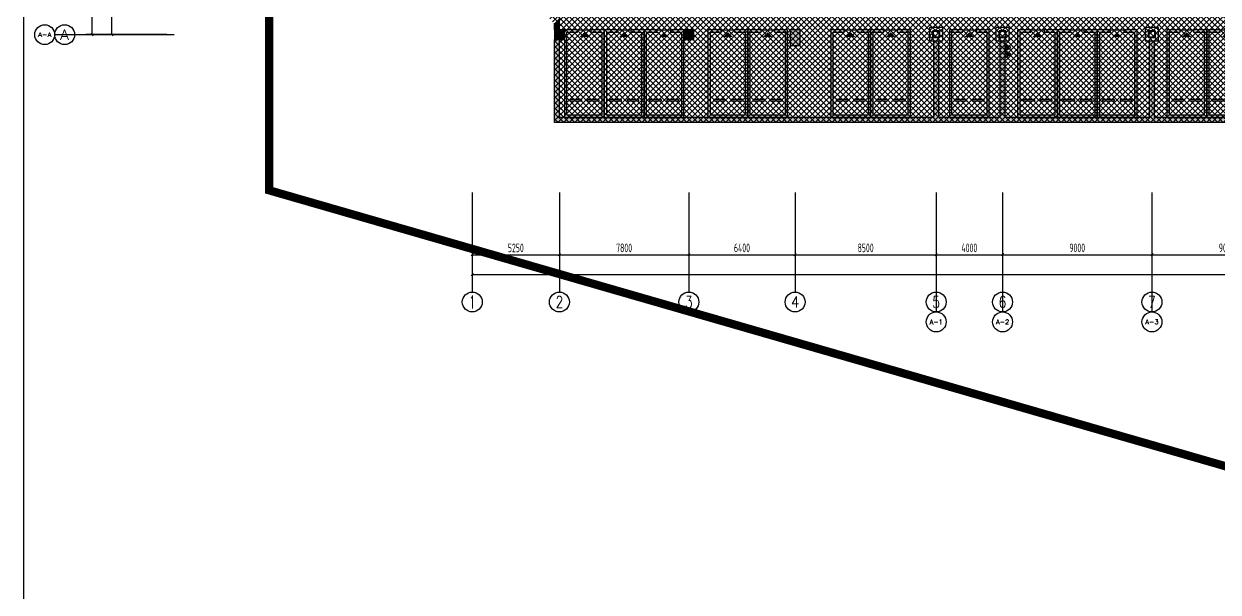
# Model space of a CAD drawing. Extents: x -2120532 to 1934524, y -1331911 to 424203.
# Drawn here: x -122172 to -50223, y -409848 to -375610 of the extents above; entities that cross this region are included whole.
import ezdxf
from ezdxf.enums import TextEntityAlignment as Align

# ---------------------------------------------------------------- set-up
doc = ezdxf.new("R2010")
doc.units = 0
doc.header["$LTSCALE"] = 10
doc.linetypes.add('ACAD_ISO05W100', pattern=[34, 24, -3, 0.5, -3, 0.5, -3])
for name, color, linetype in [('00-停车位', 67, 'Continuous'), ('A-COLUMN', 8, 'Continuous'), ('A-PUB_TITLE', 4, 'Continuous'), ('A-REDLINE', 1, 'ACAD_ISO05W100'), ('A-WALL', 2, 'Continuous'), ('AXIS', 3, 'Continuous'), ('AXIS_TEXT', 7, 'Continuous'), ('PUB_HATCH', 8, 'Continuous'), ('W-EQUIP_灭火器', 7, 'Continuous'), ('画水辅助', 6, 'Continuous')]:
    doc.layers.add(name, color=color, linetype=linetype)
doc.layers.add('钢柱', color=51, linetype='Continuous', lineweight=35)
doc.styles.add('_TCH_AXIS', font='COMPLEX', dxfattribs={"bigfont": 'GBCBIG'})
doc.styles.add('COMPLEX', font='COMPLEX.shx', dxfattribs={"width": 0.65})
doc.styles.add('STANDARD_T3', font='TSSDENG.shx', dxfattribs={"width": 0.56, "bigfont": 'TSSDCHN.shx'})
doc.dimstyles.new('_TCH_ARCH&&150', dxfattribs={"dimtxt": 525, "dimasz": 150, "dimexe": 375, "dimexo": 450, "dimgap": 150, "dimtad": 1, "dimdec": 0, "dimzin": 0, "dimdsep": 46, "dimtxsty": 'STANDARD_T3', "dimblk": 'ARCHTICK', "dimcen": 0.09, "dimclrt": 7, "dimazin": 2, "dimtfac": 1, "dimtdec": 0, "dimtix": 1, "dimtmove": 2, "dimatfit": 3, "dimfxl": 0, "dimtolj": 1, "dimtzin": 0, "dimarcsym": 0})

# ---------------------------------------------------------------- blocks, each defined once
blk = doc.blocks.new('车位2400x5300')
at = {"layer": '00-停车位', "color": 251}
for p, q in [((-875, -1000), (-175, -1000)), ((-875, -1100), (-875, -1000)), ((-875, -1100), (-175, -1100)), ((-175, -1100), (-175, -1000)), ((175, -1000), (875, -1000)), ((175, -1100), (175, -1000)), ((175, -1100), (875, -1100)), ((875, -1100), (875, -1000)), ((400, -5300), (-400, -5300))]:
    blk.add_line(p, q, dxfattribs=at)
blk.add_lwpolyline([(400, -5150), (400, -5300), (1200, -5300), (1200, 0), (-1200, 0), (-1200, -5300), (-400, -5300), (-400, -5150), (-1050, -5150), (-1050, -150), (1050, -150), (1050, -5150), (400, -5150)], dxfattribs=at)
blk.add_lwpolyline([(0, -5150, 0, 600, 0), (0, -4850, 600, 600, 0)], format="xyseb", dxfattribs=at)
blk = doc.blocks.new('_AXISO')
blk.add_circle((0, 0), 0.5)
at = {"layer": 'AXIS_TEXT', "style": 'COMPLEX', "width": 1.041667}
blk.add_attdef('A', text='', height=0.56, dxfattribs=at).set_placement((-0.25, -0.28), (0.25, -0.28), align=Align.FIT)
blk = doc.blocks.new('_ArchTick')
at = {"color": 0, "linetype": 'ByBlock', "const_width": 0.4}
blk.add_lwpolyline([(-0.5, -0.5), (0.5, 0.5)], dxfattribs=at)
blk = doc.blocks.new('*D128')
at = {"layer": 'AXIS', "color": 0, "lineweight": -2, "transparency": 16777216}
for p, q in [((-95159, -386218), (-95159, -391093)), ((106241, -386218), (106241, -391093)), ((-95159, -390718), (106241, -390718))]:
    blk.add_line(p, q, dxfattribs=at)
at = {"layer": 'Defpoints', "color": 0, "transparency": 16777216}
for p in [(-95159, -385768), (106241, -385768), (106241, -390718)]:
    blk.add_point(p, dxfattribs=at)
at = {"layer": 'AXIS', "color": 0, "lineweight": -2, "transparency": 16777216, "xscale": 150, "yscale": 150, "zscale": 150, "rotation": 180}
blk.add_blockref('_ArchTick', (-95159, -390718), dxfattribs=at)
at = {"layer": 'AXIS', "color": 0, "lineweight": -2, "transparency": 16777216, "xscale": 150, "yscale": 150, "zscale": 150}
blk.add_blockref('_ArchTick', (106241, -390718), dxfattribs=at)
at = {"layer": 'AXIS', "color": 7, "transparency": 16777216, "insert": (5541, -390306), "char_height": 525, "attachment_point": 5, "style": 'STANDARD_T3'}
blk.add_mtext('\\A1;201400', dxfattribs=at)
blk = doc.blocks.new('*D161')
at = {"layer": 'AXIS', "color": 0, "lineweight": -2, "transparency": 16777216}
for p, q in [((-95159, -386218), (-95159, -389893)), ((-89909, -386218), (-89909, -389893)), ((-95159, -389518), (-89909, -389518))]:
    blk.add_line(p, q, dxfattribs=at)
at = {"layer": 'Defpoints', "color": 0, "transparency": 16777216}
for p in [(-95159, -385768), (-89909, -385768), (-89909, -389518)]:
    blk.add_point(p, dxfattribs=at)
at = {"layer": 'AXIS', "color": 0, "lineweight": -2, "transparency": 16777216, "xscale": 150, "yscale": 150, "zscale": 150, "rotation": 180}
blk.add_blockref('_ArchTick', (-95159, -389518), dxfattribs=at)
at = {"layer": 'AXIS', "color": 0, "lineweight": -2, "transparency": 16777216, "xscale": 150, "yscale": 150, "zscale": 150}
blk.add_blockref('_ArchTick', (-89909, -389518), dxfattribs=at)
at = {"layer": 'AXIS', "color": 7, "transparency": 16777216, "insert": (-92534, -389106), "char_height": 525, "attachment_point": 5, "style": 'STANDARD_T3'}
blk.add_mtext('\\A1;5250', dxfattribs=at)
blk = doc.blocks.new('*D162')
at = {"layer": 'AXIS', "color": 0, "lineweight": -2, "transparency": 16777216}
for p, q in [((-89909, -386218), (-89909, -389893)), ((-82109, -386218), (-82109, -389893)), ((-89909, -389518), (-82109, -389518))]:
    blk.add_line(p, q, dxfattribs=at)
at = {"layer": 'Defpoints', "color": 0, "transparency": 16777216}
for p in [(-89909, -385768), (-82109, -385768), (-82109, -389518)]:
    blk.add_point(p, dxfattribs=at)
at = {"layer": 'AXIS', "color": 0, "lineweight": -2, "transparency": 16777216, "xscale": 150, "yscale": 150, "zscale": 150, "rotation": 180}
blk.add_blockref('_ArchTick', (-89909, -389518), dxfattribs=at)
at = {"layer": 'AXIS', "color": 0, "lineweight": -2, "transparency": 16777216, "xscale": 150, "yscale": 150, "zscale": 150}
blk.add_blockref('_ArchTick', (-82109, -389518), dxfattribs=at)
at = {"layer": 'AXIS', "color": 7, "transparency": 16777216, "insert": (-86009, -389106), "char_height": 525, "attachment_point": 5, "style": 'STANDARD_T3'}
blk.add_mtext('\\A1;7800', dxfattribs=at)
blk = doc.blocks.new('*D163')
at = {"layer": 'AXIS', "color": 0, "lineweight": -2, "transparency": 16777216}
for p, q in [((-82109, -386218), (-82109, -389893)), ((-75709, -386218), (-75709, -389893)), ((-82109, -389518), (-75709, -389518))]:
    blk.add_line(p, q, dxfattribs=at)
at = {"layer": 'Defpoints', "color": 0, "transparency": 16777216}
for p in [(-82109, -385768), (-75709, -385768), (-75709, -389518)]:
    blk.add_point(p, dxfattribs=at)
at = {"layer": 'AXIS', "color": 0, "lineweight": -2, "transparency": 16777216, "xscale": 150, "yscale": 150, "zscale": 150, "rotation": 180}
blk.add_blockref('_ArchTick', (-82109, -389518), dxfattribs=at)
at = {"layer": 'AXIS', "color": 0, "lineweight": -2, "transparency": 16777216, "xscale": 150, "yscale": 150, "zscale": 150}
blk.add_blockref('_ArchTick', (-75709, -389518), dxfattribs=at)
at = {"layer": 'AXIS', "color": 7, "transparency": 16777216, "insert": (-78909, -389106), "char_height": 525, "attachment_point": 5, "style": 'STANDARD_T3'}
blk.add_mtext('\\A1;6400', dxfattribs=at)
blk = doc.blocks.new('*D164')
at = {"layer": 'AXIS', "color": 0, "lineweight": -2, "transparency": 16777216}
for p, q in [((-75709, -386218), (-75709, -389893)), ((-67209, -386218), (-67209, -389893)), ((-75709, -389518), (-67209, -389518))]:
    blk.add_line(p, q, dxfattribs=at)
at = {"layer": 'Defpoints', "color": 0, "transparency": 16777216}
for p in [(-75709, -385768), (-67209, -385768), (-67209, -389518)]:
    blk.add_point(p, dxfattribs=at)
at = {"layer": 'AXIS', "color": 0, "lineweight": -2, "transparency": 16777216, "xscale": 150, "yscale": 150, "zscale": 150, "rotation": 180}
blk.add_blockref('_ArchTick', (-75709, -389518), dxfattribs=at)
at = {"layer": 'AXIS', "color": 0, "lineweight": -2, "transparency": 16777216, "xscale": 150, "yscale": 150, "zscale": 150}
blk.add_blockref('_ArchTick', (-67209, -389518), dxfattribs=at)
at = {"layer": 'AXIS', "color": 7, "transparency": 16777216, "insert": (-71459, -389106), "char_height": 525, "attachment_point": 5, "style": 'STANDARD_T3'}
blk.add_mtext('\\A1;8500', dxfattribs=at)
blk = doc.blocks.new('*D165')
at = {"layer": 'AXIS', "color": 0, "lineweight": -2, "transparency": 16777216}
for p, q in [((-67209, -386218), (-67209, -389893)), ((-63209, -386218), (-63209, -389893)), ((-67209, -389518), (-63209, -389518))]:
    blk.add_line(p, q, dxfattribs=at)
at = {"layer": 'Defpoints', "color": 0, "transparency": 16777216}
for p in [(-67209, -385768), (-63209, -385768), (-63209, -389518)]:
    blk.add_point(p, dxfattribs=at)
at = {"layer": 'AXIS', "color": 0, "lineweight": -2, "transparency": 16777216, "xscale": 150, "yscale": 150, "zscale": 150, "rotation": 180}
blk.add_blockref('_ArchTick', (-67209, -389518), dxfattribs=at)
at = {"layer": 'AXIS', "color": 0, "lineweight": -2, "transparency": 16777216, "xscale": 150, "yscale": 150, "zscale": 150}
blk.add_blockref('_ArchTick', (-63209, -389518), dxfattribs=at)
at = {"layer": 'AXIS', "color": 7, "transparency": 16777216, "insert": (-65209, -389106), "char_height": 525, "attachment_point": 5, "style": 'STANDARD_T3'}
blk.add_mtext('\\A1;4000', dxfattribs=at)
blk = doc.blocks.new('*D166')
at = {"layer": 'AXIS', "color": 0, "lineweight": -2, "transparency": 16777216}
for p, q in [((-63209, -386218), (-63209, -389893)), ((-54209, -386218), (-54209, -389893)), ((-63209, -389518), (-54209, -389518))]:
    blk.add_line(p, q, dxfattribs=at)
at = {"layer": 'Defpoints', "color": 0, "transparency": 16777216}
for p in [(-63209, -385768), (-54209, -385768), (-54209, -389518)]:
    blk.add_point(p, dxfattribs=at)
at = {"layer": 'AXIS', "color": 0, "lineweight": -2, "transparency": 16777216, "xscale": 150, "yscale": 150, "zscale": 150, "rotation": 180}
blk.add_blockref('_ArchTick', (-63209, -389518), dxfattribs=at)
at = {"layer": 'AXIS', "color": 0, "lineweight": -2, "transparency": 16777216, "xscale": 150, "yscale": 150, "zscale": 150}
blk.add_blockref('_ArchTick', (-54209, -389518), dxfattribs=at)
at = {"layer": 'AXIS', "color": 7, "transparency": 16777216, "insert": (-58709, -389106), "char_height": 525, "attachment_point": 5, "style": 'STANDARD_T3'}
blk.add_mtext('\\A1;9000', dxfattribs=at)
blk = doc.blocks.new('*D167')
at = {"layer": 'AXIS', "color": 0, "lineweight": -2, "transparency": 16777216}
for p, q in [((-54209, -386218), (-54209, -389893)), ((-45209, -386218), (-45209, -389893)), ((-54209, -389518), (-45209, -389518))]:
    blk.add_line(p, q, dxfattribs=at)
at = {"layer": 'Defpoints', "color": 0, "transparency": 16777216}
for p in [(-54209, -385768), (-45209, -385768), (-45209, -389518)]:
    blk.add_point(p, dxfattribs=at)
at = {"layer": 'AXIS', "color": 0, "lineweight": -2, "transparency": 16777216, "xscale": 150, "yscale": 150, "zscale": 150, "rotation": 180}
blk.add_blockref('_ArchTick', (-54209, -389518), dxfattribs=at)
at = {"layer": 'AXIS', "color": 0, "lineweight": -2, "transparency": 16777216, "xscale": 150, "yscale": 150, "zscale": 150}
blk.add_blockref('_ArchTick', (-45209, -389518), dxfattribs=at)
at = {"layer": 'AXIS', "color": 7, "transparency": 16777216, "insert": (-49709, -389106), "char_height": 525, "attachment_point": 5, "style": 'STANDARD_T3'}
blk.add_mtext('\\A1;9000', dxfattribs=at)
blk = doc.blocks.new('*D206')
at = {"layer": 'AXIS', "color": 0, "lineweight": -2, "transparency": 16777216}
for p, q in [((-113567, -367260), (-117242, -367260)), ((-116867, -376260), (-116867, -367260)), ((-113567, -376260), (-117242, -376260))]:
    blk.add_line(p, q, dxfattribs=at)
at = {"layer": 'Defpoints', "color": 0, "transparency": 16777216}
for p in [(-116867, -367260), (-113117, -367260), (-113117, -376260)]:
    blk.add_point(p, dxfattribs=at)
at = {"layer": 'AXIS', "color": 0, "lineweight": -2, "transparency": 16777216, "xscale": 150, "yscale": 150, "zscale": 150}
for p, rotation in [((-116867, -367260), 90), ((-116867, -376260), 270)]:
    blk.add_blockref('_ArchTick', p, dxfattribs=dict(at, rotation=rotation))
at = {"layer": 'AXIS', "color": 7, "transparency": 16777216, "insert": (-117280, -371760), "char_height": 525, "attachment_point": 5, "rotation": 90, "style": 'STANDARD_T3'}
blk.add_mtext('\\A1;9000', dxfattribs=at)
blk = doc.blocks.new('*D230')
at = {"layer": 'AXIS', "color": 0, "lineweight": -2, "transparency": 16777216}
for p, q in [((-113567, -167810), (-118442, -167810)), ((-118067, -376260), (-118067, -167810)), ((-113567, -376260), (-118442, -376260))]:
    blk.add_line(p, q, dxfattribs=at)
at = {"layer": 'Defpoints', "color": 0, "transparency": 16777216}
for p in [(-118067, -167810), (-113117, -167810), (-113117, -376260)]:
    blk.add_point(p, dxfattribs=at)
at = {"layer": 'AXIS', "color": 0, "lineweight": -2, "transparency": 16777216, "xscale": 150, "yscale": 150, "zscale": 150}
for p, rotation in [((-118067, -167810), 90), ((-118067, -376260), 270)]:
    blk.add_blockref('_ArchTick', p, dxfattribs=dict(at, rotation=rotation))
at = {"layer": 'AXIS', "color": 7, "transparency": 16777216, "insert": (-118480, -272035), "char_height": 525, "attachment_point": 5, "rotation": 90, "style": 'STANDARD_T3'}
blk.add_mtext('\\A1;208450', dxfattribs=at)
blk = doc.blocks.new('_FZH')
blk.add_lwpolyline([(-0.5, -0.5), (0.5, -0.5), (0.5, 0.5), (-0.5, 0.5)], close=True)
at = {"layer": 'PUB_HATCH'}
blk.add_solid([(-0.5, -0.5), (0.5, -0.5), (-0.5, 0.5), (0.5, 0.5)], dxfattribs=at)
blk = doc.blocks.new('$TwtSys$00000546')
h = blk.add_hatch()
h.set_pattern_fill('ANSI31', color=256, scale=200, style=0)
h.set_pattern_definition([(45, (-38543.802, -6670.83), (-17.67767, 17.67767), [])])
h.paths.add_polyline_path([(-65, 174), (65, 174), (65, 44), (-65, 44)])
for points in [[(0, 344), (-198, 0), (198, 0)], [(-65, 174), (65, 174), (65, 44), (-65, 44)]]:
    blk.add_lwpolyline(points, close=True)
blk = doc.blocks.new('A$C1C3C0163')
h = blk.add_hatch()
h.set_pattern_fill('ANSI37', color=8, scale=150)
h.set_pattern_definition([(45, (-601697.23, -233886.27), (-168.3798, 168.3798), []), (135, (-601697.23, -233886.27), (-168.3798, -168.3798), [])])
h.paths.add_polyline_path([(-80300, 5300), (-80300, -9000), (-62000, -9000), (-62000, -64625), (-76750, -64625), (-76750, -62675), (-73875, -62675), (-73775, -57275), (-100380, -57275), (-100572, -124002), (-71150, -123999), (-71150, -126437), (-63509, -133383), (-65550, -135650), (-61611, -139196), (-83885, -163934), (-83885, -174096), (-119589, -213750), (-196450, -213750), (-196450, -207800), (-209700, -193450), (-209700, -169150), (-201700, -169149), (-201700, 5300), (-192675, 5300)])

msp = doc.modelspace()

# ---------------------------------------------------------------- hatches: boundary and pattern name
at = {"layer": 'PUB_HATCH'}
for points in [[(-90208.6, -375960.4), (-89908.6, -375960.4), (-89908.6, -375260.4), (-90208.6, -375560.4)], [(-89908.6, -376560.4), (-90208.6, -376560.4), (-90208.6, -381560.4), (-89908.6, -381260.4)], [(-67208.6, -381360.4), (-67058.6, -381260.4), (-67058.6, -376635.4), (-67358.6, -376635.4), (-67358.6, -381260.4)], [(-63208.6, -381360.4), (-63058.6, -381260.4), (-63058.6, -376635.4), (-63358.6, -376635.4), (-63358.6, -381260.4)], [(-54208.6, -381360.4), (-54058.6, -381260.4), (-54058.6, -376635.4), (-54358.6, -376635.4), (-54358.6, -381260.4)], [(-67208.6, -381360.4), (-67358.6, -381260.4), (-89908.6, -381260.4), (-90208.6, -381560.4), (-67208.6, -381560.4)], [(-63208.6, -381360.4), (-63358.6, -381260.4), (-67058.6, -381260.4), (-67208.6, -381360.4), (-67208.6, -381560.4), (-63208.6, -381560.4)], [(-54208.6, -381360.4), (-54358.6, -381260.4), (-63058.6, -381260.4), (-63208.6, -381360.4), (-63208.6, -381560.4), (-54208.6, -381560.4)], [(-45208.6, -381360.4), (-45358.6, -381260.4), (-54058.6, -381260.4), (-54208.6, -381360.4), (-54208.6, -381560.4), (-45208.6, -381560.4)]]:
    msp.add_hatch(color=8, dxfattribs=at).paths.add_polyline_path(points)

# ---------------------------------------------------------------- linework, layer by layer
at = {"layer": 'A-COLUMN', "color": 8}
for p, q in [((-66808.6, -375835.4), (-67608.6, -375835.4)), ((-67608.6, -375835.4), (-67608.6, -376635.4)), ((-66808.6, -376635.4), (-66808.6, -375835.4)), ((-62808.6, -375835.4), (-63608.6, -375835.4)), ((-63608.6, -375835.4), (-63608.6, -376635.4)), ((-62808.6, -376635.4), (-62808.6, -375835.4)), ((-53808.6, -375835.4), (-54608.6, -375835.4)), ((-54608.6, -375835.4), (-54608.6, -376635.4)), ((-53808.6, -376635.4), (-53808.6, -375835.4)), ((-67608.6, -376635.4), (-66808.6, -376635.4)), ((-63608.6, -376635.4), (-62808.6, -376635.4)), ((-54608.6, -376635.4), (-53808.6, -376635.4))]:
    msp.add_line(p, q, dxfattribs=at)
at = {"layer": 'A-PUB_TITLE'}
msp.add_lwpolyline([(174828.1, -61755.5), (174828.1, -481755.5), (-122171.9, -481755.5), (-122171.9, -61755.5)], close=True, dxfattribs=at)
at = {"layer": 'A-REDLINE', "color": 8, "const_width": 500, "flags": 128}
msp.add_lwpolyline([(-107392.3, -142842.2), (-93296.7, -144216.6), (-79168.4, -145199), (-65018.3, -145788.8), (-50857.3, -145985.4), (24722.1, -145985.4), (100301.4, -145985.4), (107771.4, -146171.5), (115222.9, -146729.4), (122637.3, -147657.7), (129996.3, -148954), (137281.7, -150615.3), (144475.2, -152637.3), (151559.1, -155015), (158515.9, -157742.6), (165328.1, -160813.2), (171979, -164219.2), (178452, -167952.3), (184731.1, -172003), (113147, -250657.3), (41562.9, -329311.5), (-30021.2, -407965.7), (-107392.3, -385638.9), (-107392.3, -264240.5)], close=True, dxfattribs=at)
at = {"layer": 'A-WALL', "color": 8}
for p, q in [((-90208.6, -375960.4), (-90208.6, -375560.4)), ((-89908.6, -375960.4), (-89908.6, -375260.4)), ((-90208.6, -381560.4), (-90208.6, -376560.4)), ((-89908.6, -381260.4), (-89908.6, -376560.4)), ((-67358.6, -381260.4), (-67358.6, -376635.4)), ((-67358.6, -376635.4), (-67058.6, -376635.4)), ((-67058.6, -381260.4), (-67058.6, -376635.4)), ((-63358.6, -381260.4), (-63358.6, -376635.4)), ((-63358.6, -376635.4), (-63058.6, -376635.4)), ((-63058.6, -381260.4), (-63058.6, -376635.4)), ((-54358.6, -381260.4), (-54358.6, -376635.4)), ((-54358.6, -376635.4), (-54058.6, -376635.4)), ((-54058.6, -381260.4), (-54058.6, -376635.4)), ((-67358.6, -381260.4), (-89908.6, -381260.4)), ((-63358.6, -381260.4), (-67058.6, -381260.4)), ((-54358.6, -381260.4), (-63058.6, -381260.4)), ((-45358.6, -381260.4), (-54058.6, -381260.4)), ((-67208.6, -381560.4), (-90208.6, -381560.4)), ((-63208.6, -381560.4), (-67208.6, -381560.4)), ((-54208.6, -381560.4), (-63208.6, -381560.4)), ((-45208.6, -381560.4), (-54208.6, -381560.4))]:
    msp.add_line(p, q, dxfattribs=at)
at = {"layer": 'AXIS', "color": 8}
for p, q in [((-113117.3, -376260.4), (-120317.3, -376260.4)), ((-113117.3, -376260.4), (-119117.3, -376260.4)), ((-95158.6, -385768.2), (-95158.6, -391768.2)), ((-89908.6, -385768.2), (-89908.6, -391768.2)), ((-82108.6, -385768.2), (-82108.6, -391768.2)), ((-75708.6, -385768.2), (-75708.6, -391768.2)), ((-67208.6, -385768.2), (-67208.6, -392968.2)), ((-67208.6, -385768.2), (-67208.6, -391768.2)), ((-63208.6, -385768.2), (-63208.6, -392968.2)), ((-63208.6, -385768.2), (-63208.6, -391768.2)), ((-54208.6, -385768.2), (-54208.6, -392968.2)), ((-54208.6, -385768.2), (-54208.6, -391768.2))]:
    msp.add_line(p, q, dxfattribs=at)
at = {"layer": '钢柱', "color": 8, "lineweight": 35}
for points in [[(-67008.6, -376035.4), (-67408.6, -376035.4), (-67408.6, -376435.4), (-67008.6, -376435.4)], [(-67028.6, -376415.4), (-67388.6, -376415.4), (-67388.6, -376055.4), (-67028.6, -376055.4)], [(-63008.6, -376035.4), (-63408.6, -376035.4), (-63408.6, -376435.4), (-63008.6, -376435.4)], [(-63028.6, -376415.4), (-63388.6, -376415.4), (-63388.6, -376055.4), (-63028.6, -376055.4)], [(-54008.6, -376035.4), (-54408.6, -376035.4), (-54408.6, -376435.4), (-54008.6, -376435.4)], [(-54028.6, -376415.4), (-54388.6, -376415.4), (-54388.6, -376055.4), (-54028.6, -376055.4)]]:
    msp.add_lwpolyline(points, close=True, dxfattribs=at)

# ---------------------------------------------------------------- block references
at = {"layer": '00-停车位', "color": 8, "rotation": 180}
for p in [(-88408.6, -381260.4), (-86008.6, -381260.4), (-83608.6, -381260.4), (-79758.6, -381260.4), (-77358.6, -381260.4), (-72358.6, -381260.4), (-69958.6, -381260.4), (-65208.6, -381260.4), (-61108.6, -381260.4), (-58708.6, -381260.4), (-56308.6, -381260.4), (-52108.6, -381260.4), (-49708.6, -381260.4)]:
    msp.add_blockref('车位2400x5300', p, dxfattribs=at)
at = {"layer": 'A-COLUMN', "color": 8, "yscale": 600, "zscale": 600}
for p, xscale, rotation in [((-89908.6, -376260.4), 600, 90), ((-82108.6, -376260.4), 600, 90), ((-75708.6, -376435.4), 950.0000004562899, 89.99999999987537)]:
    msp.add_blockref('_FZH', p, dxfattribs=dict(at, xscale=xscale, rotation=rotation))
at = {"layer": 'AXIS', "color": 8}
ref = msp.add_blockref('_AXISO', (-120917.3, -376260.4), dxfattribs=dict(at, xscale=1200, yscale=1200, zscale=1200))
ref.add_attrib('A', 'A-A', dxfattribs={"layer": 'AXIS_TEXT', "height": 258.24, "style": '_TCH_AXIS'}).set_placement((-121317, -376389.5), (-120517.6, -376389.5), align=Align.FIT)
ref = msp.add_blockref('_AXISO', (-119717.3, -376260.4), dxfattribs=dict(at, xscale=1200, yscale=1200, zscale=1200))
ref.add_attrib('A', 'A', dxfattribs={"layer": 'AXIS_TEXT', "height": 637.8, "style": '_TCH_AXIS'}).set_placement((-119990.6, -376579.3), (-119444, -376579.3), align=Align.FIT)
ref = msp.add_blockref('_AXISO', (-95158.6, -392368.2), dxfattribs=dict(at, xscale=1200, yscale=1200, zscale=1200))
ref.add_attrib('A', '1', dxfattribs={"layer": 'AXIS_TEXT', "height": 772.1, "style": '_TCH_AXIS'}).set_placement((-95324.1, -392754.2), (-94993.2, -392754.2), align=Align.FIT)
ref = msp.add_blockref('_AXISO', (-89908.6, -392368.2), dxfattribs=dict(at, xscale=1200, yscale=1200, zscale=1200))
ref.add_attrib('A', '2', dxfattribs={"layer": 'AXIS_TEXT', "height": 698.9, "style": '_TCH_AXIS'}).set_placement((-90141.6, -392717.6), (-89675.6, -392717.6), align=Align.FIT)
ref = msp.add_blockref('_AXISO', (-82108.6, -392368.2), dxfattribs=dict(at, xscale=1200, yscale=1200, zscale=1200))
ref.add_attrib('A', '3', dxfattribs={"layer": 'AXIS_TEXT', "height": 698.9, "style": '_TCH_AXIS'}).set_placement((-82341.6, -392717.6), (-81875.6, -392717.6), align=Align.FIT)
ref = msp.add_blockref('_AXISO', (-75708.6, -392368.2), dxfattribs=dict(at, xscale=1200, yscale=1200, zscale=1200))
ref.add_attrib('A', '4', dxfattribs={"layer": 'AXIS_TEXT', "height": 668.2, "style": '_TCH_AXIS'}).set_placement((-75963.2, -392702.3), (-75454.1, -392702.3), align=Align.FIT)
ref = msp.add_blockref('_AXISO', (-67208.6, -392368.2), dxfattribs=dict(at, xscale=1200, yscale=1200, zscale=1200))
ref.add_attrib('A', '5', dxfattribs={"layer": 'AXIS_TEXT', "height": 698.9, "style": '_TCH_AXIS'}).set_placement((-67441.6, -392717.6), (-66975.6, -392717.6), align=Align.FIT)
ref = msp.add_blockref('_AXISO', (-63208.6, -392368.2), dxfattribs=dict(at, xscale=1200, yscale=1200, zscale=1200))
ref.add_attrib('A', '6', dxfattribs={"layer": 'AXIS_TEXT', "height": 698.9, "style": '_TCH_AXIS'}).set_placement((-63441.6, -392717.6), (-62975.6, -392717.6), align=Align.FIT)
ref = msp.add_blockref('_AXISO', (-54208.6, -392368.2), dxfattribs=dict(at, xscale=1200, yscale=1200, zscale=1200))
ref.add_attrib('A', '7', dxfattribs={"layer": 'AXIS_TEXT', "height": 698.9, "style": '_TCH_AXIS'}).set_placement((-54441.6, -392717.6), (-53975.6, -392717.6), align=Align.FIT)
ref = msp.add_blockref('_AXISO', (-67208.6, -393568.2), dxfattribs=dict(at, xscale=1200, yscale=1200, zscale=1200))
ref.add_attrib('A', 'A-1', dxfattribs={"layer": 'AXIS_TEXT', "height": 294.94, "style": '_TCH_AXIS'}).set_placement((-67601.9, -393715.7), (-66815.4, -393715.7), align=Align.FIT)
ref = msp.add_blockref('_AXISO', (-63208.6, -393568.2), dxfattribs=dict(at, xscale=1200, yscale=1200, zscale=1200))
ref.add_attrib('A', 'A-2', dxfattribs={"layer": 'AXIS_TEXT', "height": 273.43, "style": '_TCH_AXIS'}).set_placement((-63605.7, -393704.9), (-62811.5, -393704.9), align=Align.FIT)
ref = msp.add_blockref('_AXISO', (-54208.6, -393568.2), dxfattribs=dict(at, xscale=1200, yscale=1200, zscale=1200))
ref.add_attrib('A', 'A-3', dxfattribs={"layer": 'AXIS_TEXT', "height": 273.43, "style": '_TCH_AXIS'}).set_placement((-54605.7, -393704.9), (-53811.5, -393704.9), align=Align.FIT)
at = {"layer": 'W-EQUIP_灭火器', "rotation": 270.0000000000076}
for p in [(-63058.6, -377031.5), (-63058.6, -377428.2)]:
    msp.add_blockref('$TwtSys$00000546', p, dxfattribs=at)
at = {"layer": '画水辅助'}
msp.add_blockref('A$C1C3C0163', (106241.4, -167810.4), dxfattribs=at)

# ---------------------------------------------------------------- dimensions: what is measured, and where the dimension line sits
at = {"layer": 'AXIS', "color": 8}
for p1, p2, distance, picture, middle in [((-113117.3, -376260.4), (-113117.3, -167810.4), 4950, '*D230', (-118479.8, -272035.4)), ((-113117.3, -376260.4), (-113117.3, -367260.4), 3750, '*D206', (-117279.8, -371760.4)), ((-95158.6, -385768.2), (106241.4, -385768.2), -4950, '*D128', (5541.4, -390305.7)), ((-95158.6, -385768.2), (-89908.6, -385768.2), -3750, '*D161', (-92533.6, -389105.7)), ((-89908.6, -385768.2), (-82108.6, -385768.2), -3750, '*D162', (-86008.6, -389105.7)), ((-82108.6, -385768.2), (-75708.6, -385768.2), -3750, '*D163', (-78908.6, -389105.7)), ((-75708.6, -385768.2), (-67208.6, -385768.2), -3750, '*D164', (-71458.6, -389105.7)), ((-67208.6, -385768.2), (-63208.6, -385768.2), -3750, '*D165', (-65208.6, -389105.7)), ((-63208.6, -385768.2), (-54208.6, -385768.2), -3750, '*D166', (-58708.6, -389105.7)), ((-54208.6, -385768.2), (-45208.6, -385768.2), -3750, '*D167', (-49708.6, -389105.7))]:
    dim = msp.add_aligned_dim(p1=p1, p2=p2, distance=distance, dimstyle='_TCH_ARCH&&150', dxfattribs=at)
    dim.commit()
    dim.dimension.update_dxf_attribs({"geometry": picture, "text_midpoint": middle})

doc.saveas('drawing.dxf')
